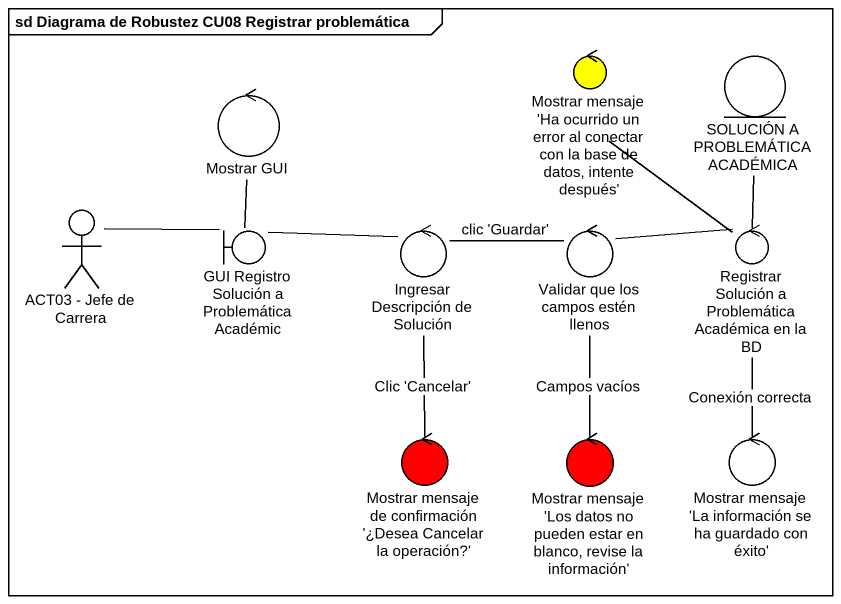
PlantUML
@startuml
mainframe sd Diagrama de Robustez CU08 Registrar problemática
control "Mostrar mensaje 'Ha ocurrido un error al conectar con la base de datos, intente después'" as Mostrar_mensaje_Ha_ocurrido #FFFF00
entity "SOLUCIÓN A PROBLEMÁTICA ACADÉMICA" as SOLUCIÓN_A_PROBLEMÁTICA
control "Mostrar GUI" as Mostrar_GUI
actor "ACT03 - Jefe de Carrera" as ACT03_Jefe_de_Carrera
boundary "GUI Registro Solución a Problemática Académic" as GUI_Registro_Solución_a
control "Ingresar Descripción de Solución" as Ingresar_Descripción_de
control "Validar que los campos estén llenos" as Validar_que_los_campos
control "Registrar Solución a Problemática Académica en la BD" as Registrar_Solución_a
control "Mostrar mensaje de confirmación '¿Desea Cancelar la operación?'" as Mostrar_mensaje_de #FF0000
control "Mostrar mensaje 'Los datos no pueden estar en blanco, revise la información'" as Mostrar_mensaje_Los_datos #FF0000
control "Mostrar mensaje 'La información se ha guardado con éxito'" as Mostrar_mensaje_La
ACT03_Jefe_de_Carrera -right- GUI_Registro_Solución_a
GUI_Registro_Solución_a -up- Mostrar_GUI
GUI_Registro_Solución_a -right- Ingresar_Descripción_de
Ingresar_Descripción_de -right- Validar_que_los_campos : clic 'Guardar'
Ingresar_Descripción_de -- Mostrar_mensaje_de : Clic 'Cancelar'
Validar_que_los_campos -right- Registrar_Solución_a
Validar_que_los_campos -- Mostrar_mensaje_Los_datos : Campos vacíos
Registrar_Solución_a -up- Mostrar_mensaje_Ha_ocurrido
Registrar_Solución_a -up- SOLUCIÓN_A_PROBLEMÁTICA
Registrar_Solución_a -- Mostrar_mensaje_La : Conexión correcta
@enduml
